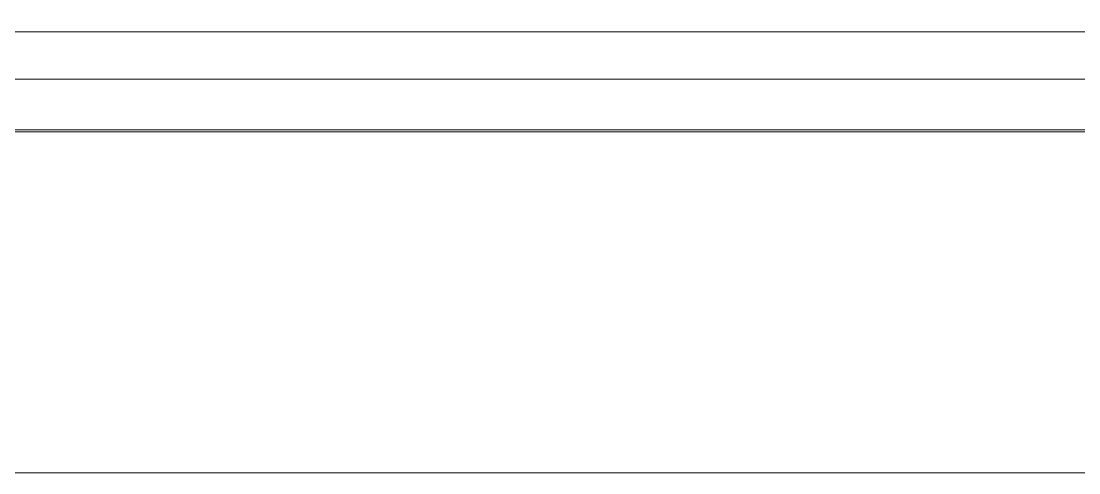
# Model space of a CAD drawing. Header units: metres. Extents: x 236 to 355, y 67 to 475.
# Drawn here: x 294.697 to 296.854, y 161.156 to 162.078 of the extents above; entities that cross this region are included whole.
import ezdxf

# ---------------------------------------------------------------- set-up
doc = ezdxf.new("R2010")
doc.units = ezdxf.units.M
doc.header["$LTSCALE"] = 0.007
doc.header["$MEASUREMENT"] = 0
doc.layers.add('6', color=6, linetype='Continuous')
doc.layers.add('DIM1', color=40, linetype='Continuous')

msp = doc.modelspace()

# ---------------------------------------------------------------- linework, layer by layer
at = {"layer": '6', "lineweight": 5}
for p, q in [((278.5908, 162.0564), (318.795, 162.0564)), ((278.4872, 161.9599), (318.8914, 161.9599)), ((278.3908, 161.8564), (318.995, 161.8564))]:
    msp.add_line(p, q, dxfattribs=at)
at = {"layer": 'DIM1', "lineweight": 5}
msp.add_line((277.695, 161.1564), (298.695, 161.1564), dxfattribs=at)
for points in [[(319.695, 190.8564), (298.695, 190.8564), (277.695, 190.8564), (277.695, 161.1564), (298.695, 161.1564), (319.695, 161.1564)], [(318.9992, 190.1606), (298.695, 190.1606), (278.3908, 190.1606), (278.3908, 161.8522), (298.695, 161.8522), (318.9992, 161.8522)]]:
    msp.add_lwpolyline(points, close=True, dxfattribs=at)

doc.saveas('drawing.dxf')
